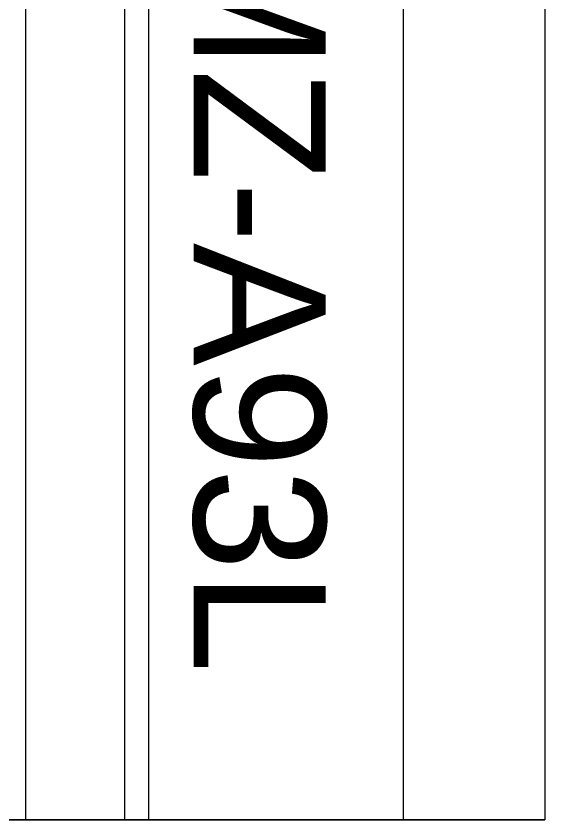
# Model space of a CAD drawing. Header units: inches. Extents: x 0 to 77285, y -118 to 40065.
# Drawn here: x 21408.31 to 21424.35, y 5589.38 to 5613.76 of the extents above; entities that cross this region are included whole.
import ezdxf
from ezdxf.enums import TextEntityAlignment as Align

# ---------------------------------------------------------------- set-up
doc = ezdxf.new("R2010")
doc.units = ezdxf.units.IN
doc.header["$LTSCALE"] = 5
doc.header["$MEASUREMENT"] = 0
doc.layers.add('88', color=35, linetype='Continuous', lineweight=5)
doc.layers.add('BOM-T', color=4, linetype='Continuous')
doc.styles.get("Standard").update_dxf_attribs({"font": 'arial.ttf'})

# ---------------------------------------------------------------- blocks, each defined once
blk = doc.blocks.new('A$C323c1dae')
for p, q in [((22.75, 0), (22.75, -71)), ((25.75, 0), (25.75, -71)), ((26.479, 0), (26.479, -71)), ((34.205, 0), (34.205, -71)), ((38.5, 0), (38.5, -71)), ((38.5, 0), (38.5, -71)), ((-38.5, -71), (38.5, -71)), ((38.5, -71), (-38.5, -71))]:
    blk.add_line(p, q)
at = {"layer": 'BOM-T', "color": 4}
blk.add_text('CDQ2B63-25DMZ-A93L', height=4, rotation=270, dxfattribs=at).set_placement((29.852, -6), align=Align.MIDDLE_LEFT)

msp = doc.modelspace()

# ---------------------------------------------------------------- block references
at = {"layer": '88'}
msp.add_blockref('A$C323c1dae', (21385.84825064, 5660.38410828, 0), dxfattribs=at)

doc.saveas('drawing.dxf')
